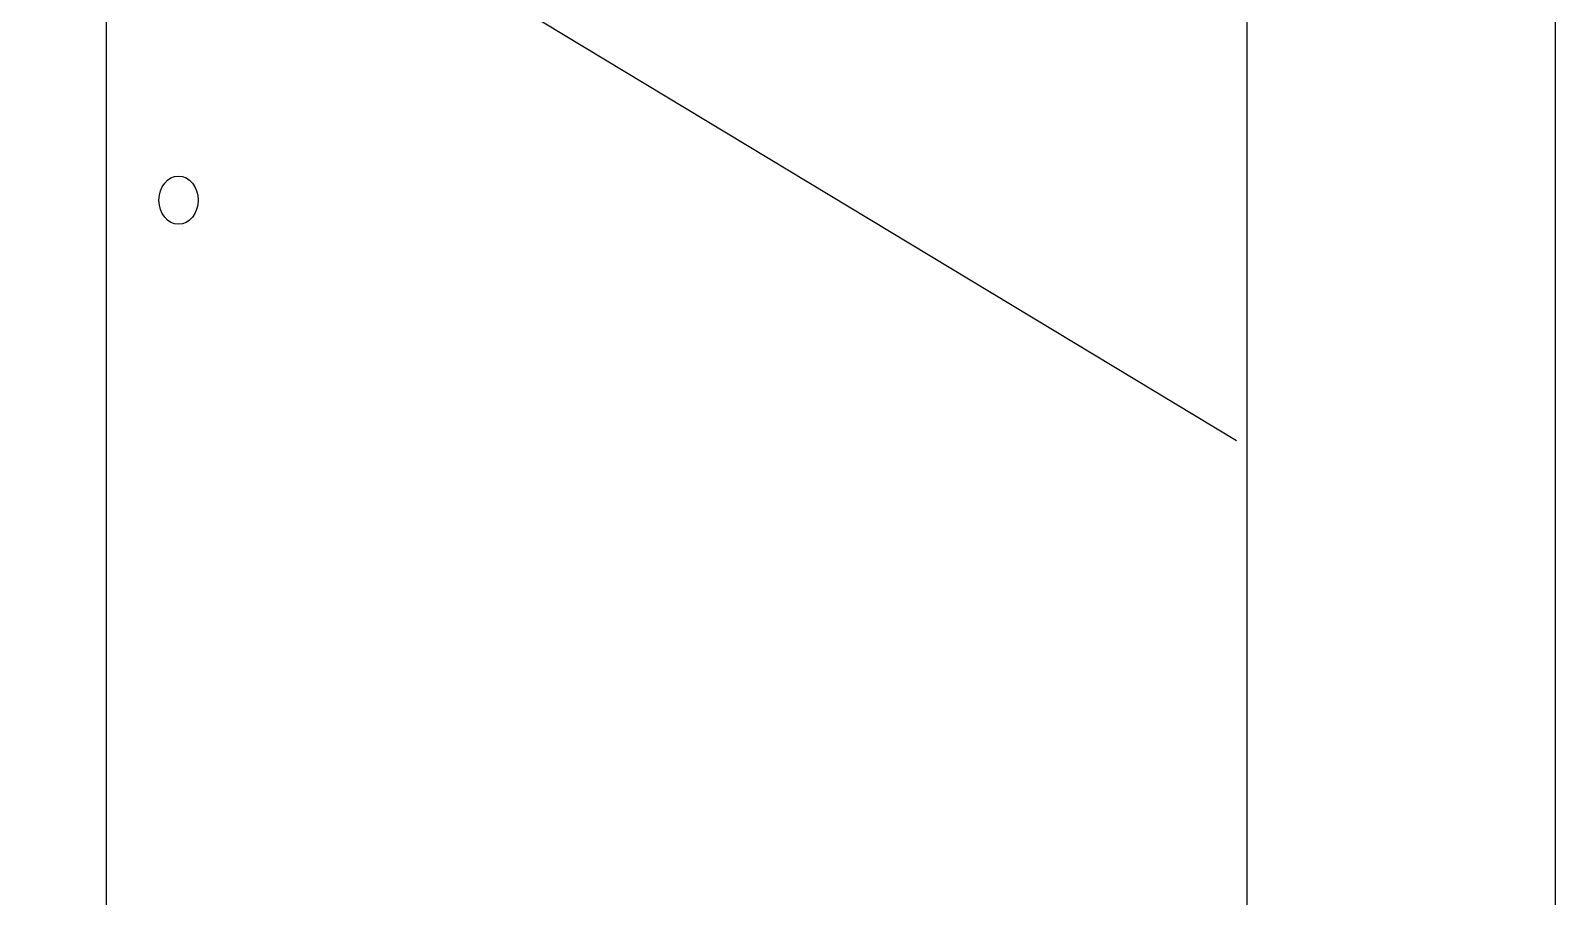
# Model space of a CAD drawing. Extents: x -1140 to 5605, y -816 to 2382.
# Drawn here: x 4297.8 to 4398.5, y 170 to 227.2 of the extents above; entities that cross this region are included whole.
import ezdxf

# ---------------------------------------------------------------- set-up
doc = ezdxf.new("R2010")
doc.units = 0
doc.header["$MEASUREMENT"] = 0
for name, color, linetype, lineweight in [('G-ANNO-TTLB', 7, 'Continuous', 0), ('TYVEK', 7, 'Continuous', 0), ('wall scratch', 7, 'Continuous', 0)]:
    doc.layers.add(name, color=color, linetype=linetype, lineweight=lineweight)

# ---------------------------------------------------------------- blocks, each defined once
blk = doc.blocks.new('Block_37')
at = {"layer": 'wall scratch', "color": 18, "lineweight": 25, "true_color": 0x000000}
blk.add_ellipse((4307.57, 216.03), major_axis=(0, 1.59), ratio=0.812499, dxfattribs=at)

msp = doc.modelspace()

# ---------------------------------------------------------------- hatches: boundary and pattern name
at = {"layer": 'G-ANNO-TTLB', "true_color": 0xff00ff, "transparency": 33554687}
h = msp.add_hatch(color=6, dxfattribs=at)
edge = h.paths.add_edge_path()
edge.add_spline(control_points=[(5285.56, -733.23), (5285.56, -733.23), (2356.04, -733.23), (2356.04, -733.23), (2356.04, -733.23), (2356.04, 1723.77), (2356.04, 1723.77), (2356.04, 1723.77), (5285.56, 1723.77), (5285.56, 1723.77), (5285.56, 1723.77), (5285.56, -733.23), (5285.56, -733.23)], knot_values=[0, 0, 0, 0, 1, 1, 1, 2, 2, 2, 3, 3, 3, 4, 4, 4, 4], degree=3, periodic=0)
edge = h.paths.add_edge_path()
edge.add_spline(control_points=[(2365.04, 1714.77), (2365.04, 1714.77), (2365.04, -724.23), (2365.04, -724.23), (2365.04, -724.23), (5276.56, -724.23), (5276.56, -724.23), (5276.56, -724.23), (5276.56, 1714.77), (5276.56, 1714.77), (5276.56, 1714.77), (2365.04, 1714.77), (2365.04, 1714.77)], knot_values=[0, 0, 0, 0, 1, 1, 1, 2, 2, 2, 3, 3, 3, 4, 4, 4, 4], degree=3, periodic=0)
edge.add_line((2365.04, 1714.77), (2365.04, 1714.77))

# ---------------------------------------------------------------- linework, layer by layer
at = {"layer": 'G-ANNO-TTLB'}
for points in [[(5285.56, -733.23), (5285.56, -733.23), (2356.04, -733.23), (2356.04, -733.23), (2356.04, -733.23), (2356.04, 1723.77), (2356.04, 1723.77), (2356.04, 1723.77), (5285.56, 1723.77), (5285.56, 1723.77), (5285.56, 1723.77), (5285.56, -733.23), (5285.56, -733.23)], [(2365.04, 1714.77), (2365.04, 1714.77), (2365.04, -724.23), (2365.04, -724.23), (2365.04, -724.23), (5276.56, -724.23), (5276.56, -724.23), (5276.56, -724.23), (5276.56, 1714.77), (5276.56, 1714.77), (5276.56, 1714.77), (2365.04, 1714.77), (2365.04, 1714.77)]]:
    msp.add_open_spline(points, degree=3, knots=[0, 0, 0, 0, 1, 1, 1, 2, 2, 2, 3, 3, 3, 4, 4, 4, 4], dxfattribs=at)
at = {"layer": 'TYVEK', "color": 1, "lineweight": 25, "true_color": 0xff0000}
msp.add_lwpolyline([(4398.47, 291.23), (4378.09, 303.27), (4378.09, 97.43), (4398.47, 85.71)], close=True, dxfattribs=at)
at = {"layer": 'wall scratch', "color": 2, "lineweight": 25, "true_color": 0xffff00}
for p, q in [((4302.8, 455.31), (4302.8, 32.94)), ((4302.8, 245.19), (4377.41, 200.17))]:
    msp.add_line(p, q, dxfattribs=at)

# ---------------------------------------------------------------- block references
at = {"layer": 'wall scratch'}
msp.add_blockref('Block_37', (0, 0), dxfattribs=at)

doc.saveas('drawing.dxf')
